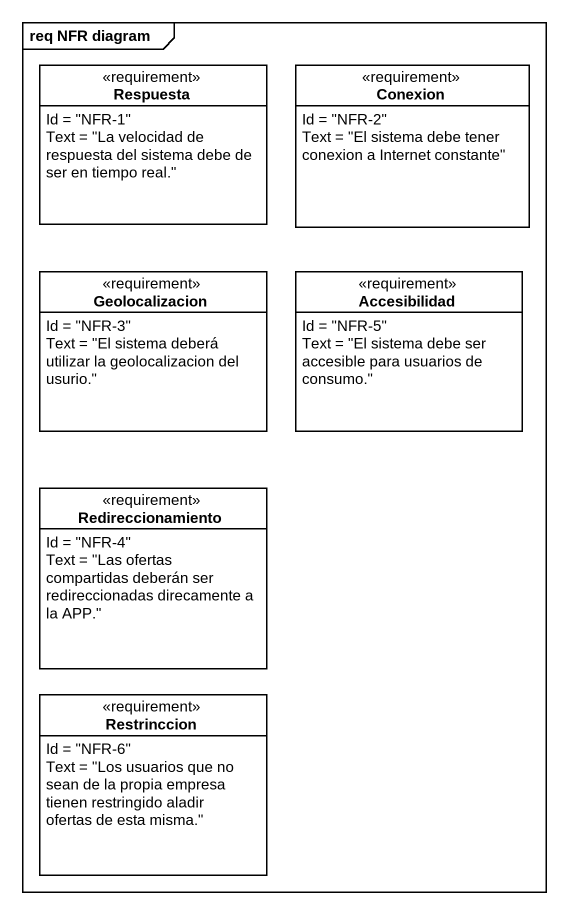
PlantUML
@startuml
mainframe req NFR diagram
hide circle
hide empty members
class Respuesta <<requirement>> {
  Id = "NFR-1"
  Text = "La velocidad de respuesta del sistema debe de ser en tiempo real."
}
class Conexion <<requirement>> {
  Id = "NFR-2"
  Text = "El sistema debe tener conexion a Internet constante"
}
class Geolocalizacion <<requirement>> {
  Id = "NFR-3"
  Text = "El sistema deberá utilizar la geolocalizacion del usurio."
}
class Accesibilidad <<requirement>> {
  Id = "NFR-5"
  Text = "El sistema debe ser accesible para usuarios de consumo."
}
class Redireccionamiento <<requirement>> {
  Id = "NFR-4"
  Text = "Las ofertas compartidas deberán ser redireccionadas direcamente a la APP."
}
class Restrinccion <<requirement>> {
  Id = "NFR-6"
  Text = "Los usuarios que no sean de la propia empresa tienen restringido aladir ofertas de esta misma."
}
@enduml
